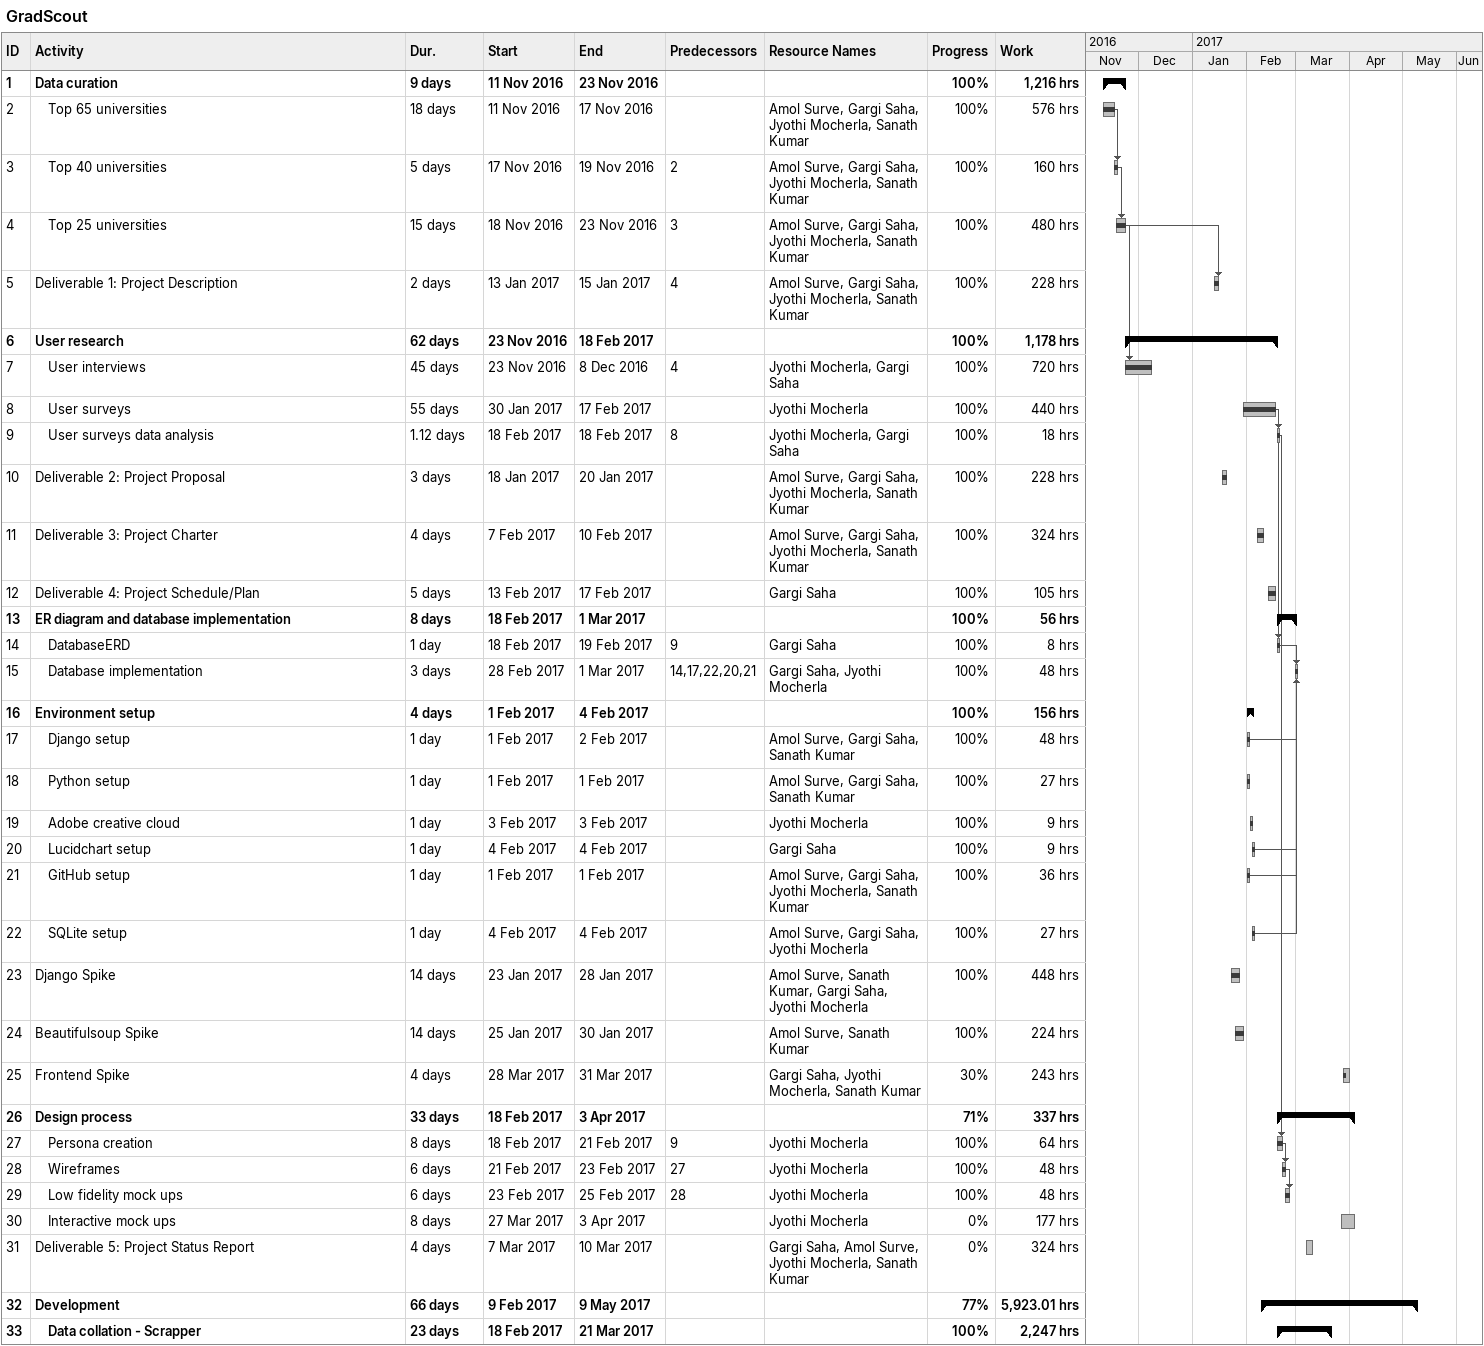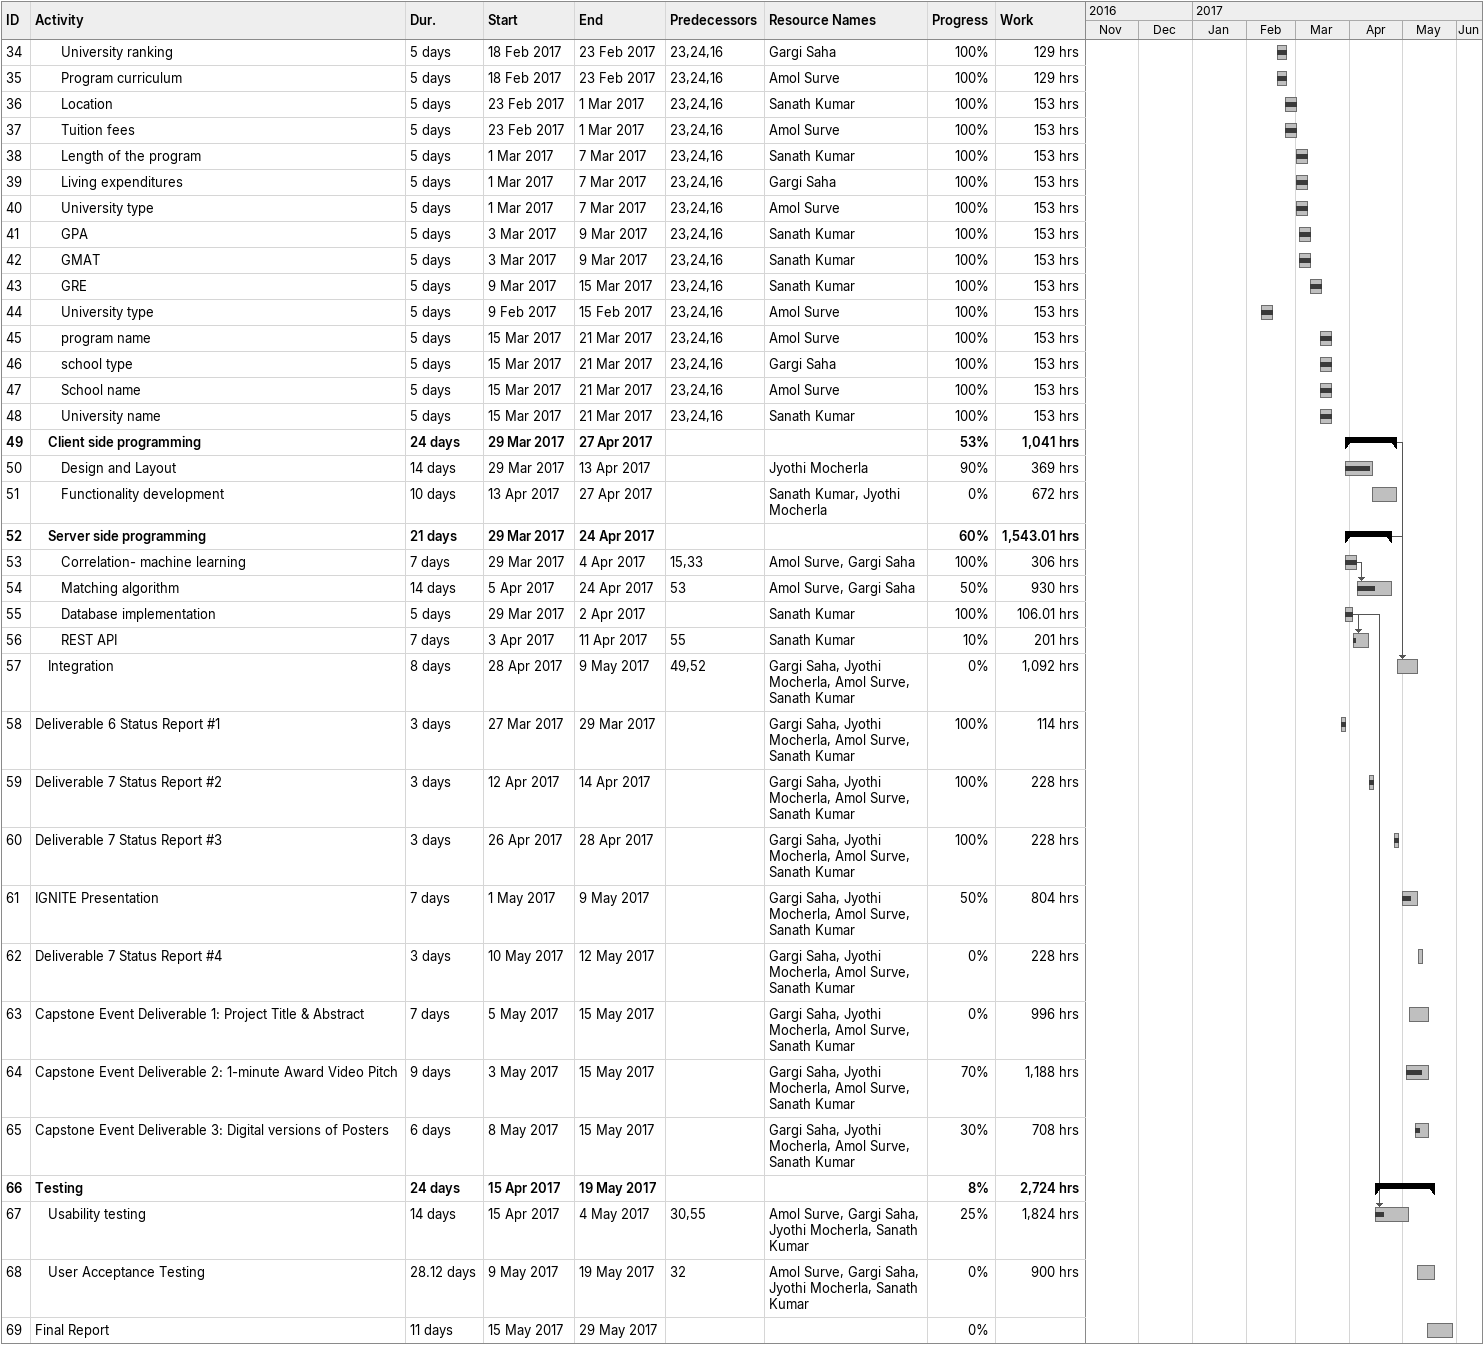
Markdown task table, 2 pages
GradScout

| ID | Level | Task | Duration | Start | Finish | Predecessors | Resources | % complete | Work (h) |
|---|---|---|---|---|---|---|---|---|---|
| 1 | 1 | **Data curation** | 9d | 2016-11-11 | 2016-11-23 |  |  | 100 | 1216 |
| 2 | 2 | Top 65 universities | 18d | 2016-11-11 | 2016-11-17 |  | Amol Surve, Gargi Saha, Jyothi Mocherla, Sanath Kumar | 100 | 576 |
| 3 | 2 | Top 40 universities | 5d | 2016-11-17 | 2016-11-19 | 2 | Amol Surve, Gargi Saha, Jyothi Mocherla, Sanath Kumar | 100 | 160 |
| 4 | 2 | Top 25 universities | 15d | 2016-11-18 | 2016-11-23 | 3 | Amol Surve, Gargi Saha, Jyothi Mocherla, Sanath Kumar | 100 | 480 |
| 5 | 1 | Deliverable 1: Project Description | 2d | 2017-01-13 | 2017-01-15 | 4 | Amol Surve, Gargi Saha, Jyothi Mocherla, Sanath Kumar | 100 | 228 |
| 6 | 1 | **User research** | 62d | 2016-11-23 | 2017-02-18 |  |  | 100 | 1178 |
| 7 | 2 | User interviews | 45d | 2016-11-23 | 2016-12-08 | 4 | Jyothi Mocherla, Gargi Saha | 100 | 720 |
| 8 | 2 | User surveys | 55d | 2017-01-30 | 2017-02-17 |  | Jyothi Mocherla | 100 | 440 |
| 9 | 2 | User surveys data analysis | 1.12d | 2017-02-18 | 2017-02-18 | 8 | Jyothi Mocherla, Gargi Saha | 100 | 18 |
| 10 | 1 | Deliverable 2: Project Proposal | 3d | 2017-01-18 | 2017-01-20 |  | Amol Surve, Gargi Saha, Jyothi Mocherla, Sanath Kumar | 100 | 228 |
| 11 | 1 | Deliverable 3: Project Charter | 4d | 2017-02-07 | 2017-02-10 |  | Amol Surve, Gargi Saha, Jyothi Mocherla, Sanath Kumar | 100 | 324 |
| 12 | 1 | Deliverable 4: Project Schedule/Plan | 5d | 2017-02-13 | 2017-02-17 |  | Gargi Saha | 100 | 105 |
| 13 | 1 | **ER diagram and database implementation** | 8d | 2017-02-18 | 2017-03-01 |  |  | 100 | 56 |
| 14 | 2 | DatabaseERD | 1d | 2017-02-18 | 2017-02-19 | 9 | Gargi Saha | 100 | 8 |
| 15 | 2 | Database implementation | 3d | 2017-02-28 | 2017-03-01 | 14, 17, 22, 20, 21 | Gargi Saha, Jyothi Mocherla | 100 | 48 |
| 16 | 1 | **Environment setup** | 4d | 2017-02-01 | 2017-02-04 |  |  | 100 | 156 |
| 17 | 2 | Django setup | 1d | 2017-02-01 | 2017-02-02 |  | Amol Surve, Gargi Saha, Sanath Kumar | 100 | 48 |
| 18 | 2 | Python setup | 1d | 2017-02-01 | 2017-02-01 |  | Amol Surve, Gargi Saha, Sanath Kumar | 100 | 27 |
| 19 | 2 | Adobe creative cloud | 1d | 2017-02-03 | 2017-02-03 |  | Jyothi Mocherla | 100 | 9 |
| 20 | 2 | Lucidchart setup | 1d | 2017-02-04 | 2017-02-04 |  | Gargi Saha | 100 | 9 |
| 21 | 2 | GitHub setup | 1d | 2017-02-01 | 2017-02-01 |  | Amol Surve, Gargi Saha, Jyothi Mocherla, Sanath Kumar | 100 | 36 |
| 22 | 2 | SQLite setup | 1d | 2017-02-04 | 2017-02-04 |  | Amol Surve, Gargi Saha, Jyothi Mocherla | 100 | 27 |
| 23 | 1 | Django Spike | 14d | 2017-01-23 | 2017-01-28 |  | Amol Surve, Sanath Kumar, Gargi Saha, Jyothi Mocherla | 100 | 448 |
| 24 | 1 | Beautifulsoup Spike | 14d | 2017-01-25 | 2017-01-30 |  | Amol Surve, Sanath Kumar | 100 | 224 |
| 25 | 1 | Frontend Spike | 4d | 2017-03-28 | 2017-03-31 |  | Gargi Saha, Jyothi Mocherla, Sanath Kumar | 30 | 243 |
| 26 | 1 | **Design process** | 33d | 2017-02-18 | 2017-04-03 |  |  | 71 | 337 |
| 27 | 2 | Persona creation | 8d | 2017-02-18 | 2017-02-21 | 9 | Jyothi Mocherla | 100 | 64 |
| 28 | 2 | Wireframes | 6d | 2017-02-21 | 2017-02-23 | 27 | Jyothi Mocherla | 100 | 48 |
| 29 | 2 | Low fidelity mock ups | 6d | 2017-02-23 | 2017-02-25 | 28 | Jyothi Mocherla | 100 | 48 |
| 30 | 2 | Interactive mock ups | 8d | 2017-03-27 | 2017-04-03 |  | Jyothi Mocherla | 0 | 177 |
| 31 | 1 | Deliverable 5: Project Status Report | 4d | 2017-03-07 | 2017-03-10 |  | Gargi Saha, Amol Surve, Jyothi Mocherla, Sanath Kumar | 0 | 324 |
| 32 | 1 | **Development** | 66d | 2017-02-09 | 2017-05-09 |  |  | 77 | 5923.01 |
| 33 | 2 | **Data collation - Scrapper** | 23d | 2017-02-18 | 2017-03-21 |  |  | 100 | 2247 |
| 34 | 3 | University ranking | 5d | 2017-02-18 | 2017-02-23 | 23, 24, 16 | Gargi Saha | 100 | 129 |
| 35 | 3 | Program curriculum | 5d | 2017-02-18 | 2017-02-23 | 23, 24, 16 | Amol Surve | 100 | 129 |
| 36 | 3 | Location | 5d | 2017-02-23 | 2017-03-01 | 23, 24, 16 | Sanath Kumar | 100 | 153 |
| 37 | 3 | Tuition fees | 5d | 2017-02-23 | 2017-03-01 | 23, 24, 16 | Amol Surve | 100 | 153 |
| 38 | 3 | Length of the program | 5d | 2017-03-01 | 2017-03-07 | 23, 24, 16 | Sanath Kumar | 100 | 153 |
| 39 | 3 | Living expenditures | 5d | 2017-03-01 | 2017-03-07 | 23, 24, 16 | Gargi Saha | 100 | 153 |
| 40 | 3 | University type | 5d | 2017-03-01 | 2017-03-07 | 23, 24, 16 | Amol Surve | 100 | 153 |
| 41 | 3 | GPA | 5d | 2017-03-03 | 2017-03-09 | 23, 24, 16 | Sanath Kumar | 100 | 153 |
| 42 | 3 | GMAT | 5d | 2017-03-03 | 2017-03-09 | 23, 24, 16 | Sanath Kumar | 100 | 153 |
| 43 | 3 | GRE | 5d | 2017-03-09 | 2017-03-15 | 23, 24, 16 | Sanath Kumar | 100 | 153 |
| 44 | 3 | University type | 5d | 2017-02-09 | 2017-02-15 | 23, 24, 16 | Amol Surve | 100 | 153 |
| 45 | 3 | program name | 5d | 2017-03-15 | 2017-03-21 | 23, 24, 16 | Amol Surve | 100 | 153 |
| 46 | 3 | school type | 5d | 2017-03-15 | 2017-03-21 | 23, 24, 16 | Gargi Saha | 100 | 153 |
| 47 | 3 | School name | 5d | 2017-03-15 | 2017-03-21 | 23, 24, 16 | Amol Surve | 100 | 153 |
| 48 | 3 | University name | 5d | 2017-03-15 | 2017-03-21 | 23, 24, 16 | Sanath Kumar | 100 | 153 |
| 49 | 2 | **Client side programming** | 24d | 2017-03-29 | 2017-04-27 |  |  | 53 | 1041 |
| 50 | 3 | Design and Layout | 14d | 2017-03-29 | 2017-04-13 |  | Jyothi Mocherla | 90 | 369 |
| 51 | 3 | Functionality development | 10d | 2017-04-13 | 2017-04-27 |  | Sanath Kumar, Jyothi Mocherla | 0 | 672 |
| 52 | 2 | **Server side programming** | 21d | 2017-03-29 | 2017-04-24 |  |  | 60 | 1543.01 |
| 53 | 3 | Correlation- machine learning | 7d | 2017-03-29 | 2017-04-04 | 15, 33 | Amol Surve, Gargi Saha | 100 | 306 |
| 54 | 3 | Matching algorithm | 14d | 2017-04-05 | 2017-04-24 | 53 | Amol Surve, Gargi Saha | 50 | 930 |
| 55 | 3 | Database implementation | 5d | 2017-03-29 | 2017-04-02 |  | Sanath Kumar | 100 | 106.01 |
| 56 | 3 | REST API | 7d | 2017-04-03 | 2017-04-11 | 55 | Sanath Kumar | 10 | 201 |
| 57 | 2 | Integration | 8d | 2017-04-28 | 2017-05-09 | 49, 52 | Gargi Saha, Jyothi Mocherla, Amol Surve, Sanath Kumar | 0 | 1092 |
| 58 | 1 | Deliverable 6 Status Report #1 | 3d | 2017-03-27 | 2017-03-29 |  | Gargi Saha, Jyothi Mocherla, Amol Surve, Sanath Kumar | 100 | 114 |
| 59 | 1 | Deliverable 7 Status Report #2 | 3d | 2017-04-12 | 2017-04-14 |  | Gargi Saha, Jyothi Mocherla, Amol Surve, Sanath Kumar | 100 | 228 |
| 60 | 1 | Deliverable 7 Status Report #3 | 3d | 2017-04-26 | 2017-04-28 |  | Gargi Saha, Jyothi Mocherla, Amol Surve, Sanath Kumar | 100 | 228 |
| 61 | 1 | IGNITE Presentation | 7d | 2017-05-01 | 2017-05-09 |  | Gargi Saha, Jyothi Mocherla, Amol Surve, Sanath Kumar | 50 | 804 |
| 62 | 1 | Deliverable 7 Status Report #4 | 3d | 2017-05-10 | 2017-05-12 |  | Gargi Saha, Jyothi Mocherla, Amol Surve, Sanath Kumar | 0 | 228 |
| 63 | 1 | Capstone Event Deliverable 1: Project Title & Abstract | 7d | 2017-05-05 | 2017-05-15 |  | Gargi Saha, Jyothi Mocherla, Amol Surve, Sanath Kumar | 0 | 996 |
| 64 | 1 | Capstone Event Deliverable 2: 1-minute Award Video Pitch | 9d | 2017-05-03 | 2017-05-15 |  | Gargi Saha, Jyothi Mocherla, Amol Surve, Sanath Kumar | 70 | 1188 |
| 65 | 1 | Capstone Event Deliverable 3: Digital versions of Posters | 6d | 2017-05-08 | 2017-05-15 |  | Gargi Saha, Jyothi Mocherla, Amol Surve, Sanath Kumar | 30 | 708 |
| 66 | 1 | **Testing** | 24d | 2017-04-15 | 2017-05-19 |  |  | 8 | 2724 |
| 67 | 2 | Usability testing | 14d | 2017-04-15 | 2017-05-04 | 30, 55 | Amol Surve, Gargi Saha, Jyothi Mocherla, Sanath Kumar | 25 | 1824 |
| 68 | 2 | User Acceptance Testing | 28.12d | 2017-05-09 | 2017-05-19 | 32 | Amol Surve, Gargi Saha, Jyothi Mocherla, Sanath Kumar | 0 | 900 |
| 69 | 1 | Final Report | 11d | 2017-05-15 | 2017-05-29 |  |  | 0 |  |
